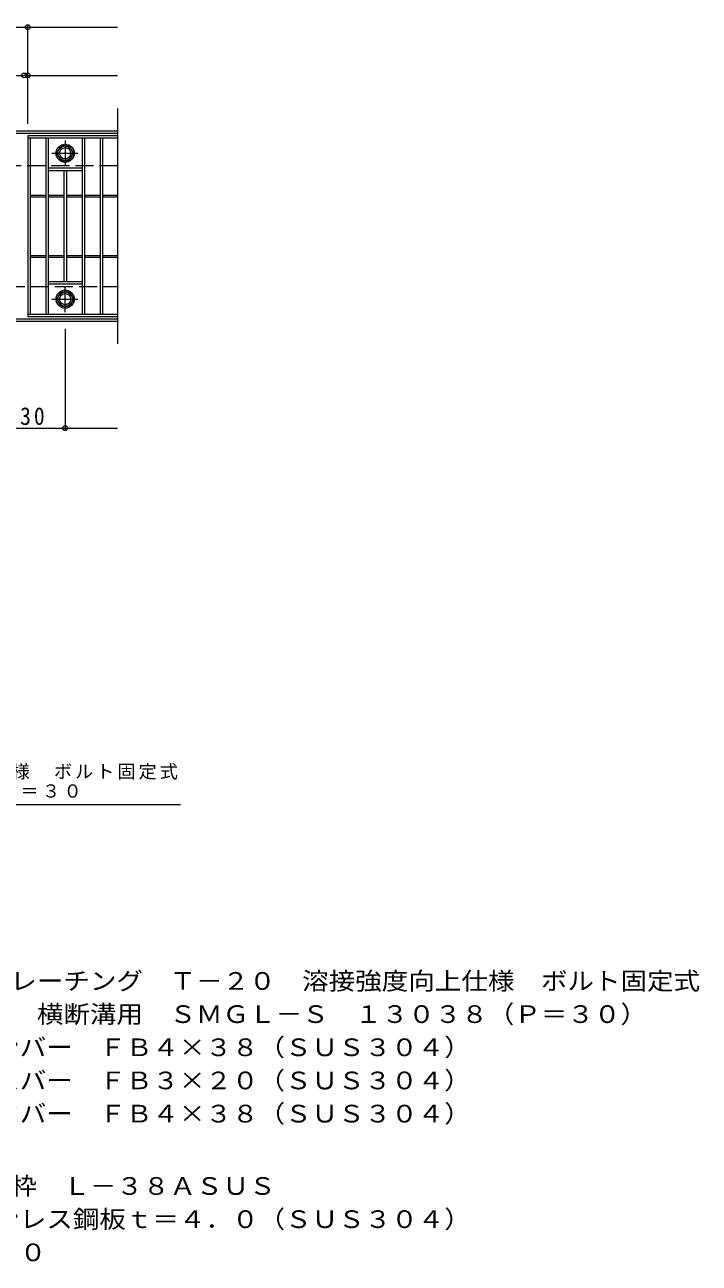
# Model space of a CAD drawing. Units: millimetres, scale not verified. Extents: x -1357 to 1685, y -1394 to 1172.
# Drawn here: x 567 to 1685, y -912 to 1142 of the extents above; entities that cross this region are included whole.
import ezdxf
from ezdxf.enums import TextEntityAlignment as Align

# ---------------------------------------------------------------- set-up
doc = ezdxf.new("R2010")
doc.units = ezdxf.units.MM
doc.header["$LTSCALE"] = 10
doc.header["$PDMODE"] = 32
doc.header["$PDSIZE"] = 8
doc.linetypes.add('CHAIN1', pattern=[8, 5, -1, 1, -1])
doc.linetypes.add('DASHED3', pattern=[4, 3, -1])
for name, color, linetype, lineweight in [('C-1', 2, 'Continuous', 9), ('C-2', 3, 'Continuous', 9), ('C-4', 7, 'Continuous', 9), ('C-8', 4, 'Continuous', 9), ('D-5', 7, 'Continuous', 9), ('F-5_F-5ﾚｲﾔ', 2, 'Continuous', 9)]:
    doc.layers.add(name, color=color, linetype=linetype, lineweight=lineweight)
doc.styles.add('ＭＳ ゴシック', font='')
doc.styles.get('ＭＳ ゴシック').set_extended_font_data('MS Gothic')

msp = doc.modelspace()

# ---------------------------------------------------------------- linework, layer by layer
at = {"layer": 'C-1'}
for p, q in [((-583.42, 965.9), (720.58, 965.9)), ((-583.42, 961.9), (720.58, 961.9)), ((720.58, 653.9), (-583.42, 653.9)), ((720.58, 649.9), (-583.42, 649.9))]:
    msp.add_line(p, q, dxfattribs=at)
at = {"layer": 'C-1', "linetype": 'DASHED3'}
for p, q in [((720.58, 907.9), (-583.42, 907.9)), ((-583.42, 707.9), (720.58, 707.9))]:
    msp.add_line(p, q, dxfattribs=at)
at = {"layer": 'C-2'}
for p, q in [((720.58, 1002.9), (720.58, 612.9)), ((571.58, 957.9), (571.58, 657.9)), ((720.58, 957.9), (571.58, 957.9)), ((720.58, 953.9), (571.58, 953.9)), ((575.58, 953.9), (575.58, 661.9)), ((601.58, 953.9), (601.58, 661.9)), ((605.58, 953.9), (605.58, 661.9)), ((661.58, 953.9), (661.58, 661.9)), ((665.58, 953.9), (665.58, 661.9)), ((691.58, 953.9), (691.58, 661.9)), ((695.58, 953.9), (695.58, 661.9)), ((661.58, 903.9), (605.58, 903.9)), ((661.58, 899.9), (605.58, 899.9)), ((631.58, 899.9), (631.58, 715.9)), ((635.58, 899.9), (635.58, 715.9)), ((575.58, 859.4), (601.58, 859.4)), ((575.58, 856.4), (601.58, 856.4)), ((605.58, 859.4), (631.58, 859.4)), ((605.58, 856.4), (631.58, 856.4)), ((635.58, 859.4), (661.58, 859.4)), ((635.58, 856.4), (661.58, 856.4)), ((665.58, 859.4), (691.58, 859.4)), ((665.58, 856.4), (691.58, 856.4)), ((695.58, 859.4), (720.58, 859.4)), ((695.58, 856.4), (720.58, 856.4)), ((575.58, 759.4), (601.58, 759.4)), ((575.58, 756.4), (601.58, 756.4)), ((605.58, 759.4), (631.58, 759.4)), ((605.58, 756.4), (631.58, 756.4)), ((635.58, 759.4), (661.58, 759.4)), ((635.58, 756.4), (661.58, 756.4)), ((665.58, 759.4), (691.58, 759.4)), ((665.58, 756.4), (691.58, 756.4)), ((695.58, 759.4), (720.58, 759.4)), ((695.58, 756.4), (720.58, 756.4)), ((661.58, 715.9), (605.58, 715.9)), ((661.58, 711.9), (605.58, 711.9)), ((571.58, 661.9), (720.58, 661.9)), ((571.58, 657.9), (720.58, 657.9))]:
    msp.add_line(p, q, dxfattribs=at)
for centre, start, end in [((630.58, 928.9), 142.80833, 217.19167), ((636.58, 928.9), 322.80833, 37.19167), ((630.58, 686.9), 142.80833, 217.19167), ((636.58, 686.9), 322.80833, 37.19167)]:
    msp.add_arc(centre, 12.5, start, end, dxfattribs=at)
at = {"layer": 'C-4'}
for p, q in [((-583.42, 1137.9), (720.58, 1137.9)), ((571.58, 977.9), (571.58, 1140.9)), ((-583.42, 1057.9), (720.58, 1057.9)), ((633.58, 637.9), (633.58, 469.9)), ((-583.42, 472.9), (720.58, 472.9))]:
    msp.add_line(p, q, dxfattribs=at)
for p in [(571.58, 1137.9), (565.58, 1057.9), (571.58, 1057.9), (633.58, 472.9)]:
    msp.add_point(p, dxfattribs=at)
at = {"layer": 'C-8', "linetype": 'CHAIN1'}
for p, q in [((633.58, 950.23), (633.58, 907.89)), ((611.31, 928.9), (654.56, 928.9)), ((633.58, 665.57), (633.58, 707.92)), ((611.31, 686.9), (654.56, 686.9))]:
    msp.add_line(p, q, dxfattribs=at)
at = {"layer": 'C-8'}
for points in [[(626.65, 916.91), (640.5, 916.91), (647.43, 928.9), (640.5, 940.9), (626.65, 940.9), (619.73, 928.9)], [(626.65, 698.9), (640.5, 698.9), (647.43, 686.9), (640.5, 674.91), (626.65, 674.91), (619.73, 686.9)]]:
    msp.add_lwpolyline(points, close=True, dxfattribs=at)
for centre, radius in [((633.58, 928.9), 15), ((633.58, 928.9), 12.07), ((633.58, 928.9), 9.25), ((633.58, 686.9), 15), ((633.58, 686.9), 12.07), ((633.58, 686.9), 9.25)]:
    msp.add_circle(centre, radius, dxfattribs=at)
at = {"layer": 'D-5'}
msp.add_line((-334.88, -150.96), (824.98, -150.96), dxfattribs=at)

# ---------------------------------------------------------------- texts
at = {"layer": 'C-4', "color": 2, "insert": (536.08, 477.9), "char_height": 29.33, "attachment_point": 7, "style": 'ＭＳ ゴシック'}
msp.add_mtext('\\T1.27;\\W0.9;130', dxfattribs=at)
at = {"layer": 'D-5', "char_height": 21.99, "attachment_point": 7, "style": 'ＭＳ ゴシック'}
for s, insert in [('\\T1.17;ステンレス製グレーチング\u3000Ｔ－２０\u3000溶接強度向上仕様\u3000ボルト固定式', (-332.47, -109.96)), ('\\T1.19;プレーンタイプ\u3000横断溝用\u3000ＳＭＧＬ－Ｓ(h=38)ピッチ＝３０', (-332.47, -145.53))]:
    msp.add_mtext(s, dxfattribs=dict(at, insert=insert))
at = {"layer": 'F-5_F-5ﾚｲﾔ', "style": 'ＭＳ ゴシック', "width": 1.1}
for s, p in [('ステンレス製グレーチング\u3000Ｔ－２０\u3000溶接強度向上仕様\u3000ボルト固定式', (234.57, -467.12)), ('プレーンタイプ\u3000横断溝用\u3000ＳＭＧＬ－Ｓ\u3000１３０３８（Ｐ＝３０）', (234.57, -522.12)), ('材質：メインバー\u3000ＦＢ４×３８（ＳＵＳ３０４）', (294.28, -577.12)), ('\u3000\u3000\u3000クロスバー\u3000ＦＢ３×２０（ＳＵＳ３０４）', (294.28, -632.12)), ('\u3000\u3000\u3000サイドバー\u3000ＦＢ４×３８（ＳＵＳ３０４）', (294.28, -687.12)), ('ステンレス製受枠\u3000Ｌ－３８ＡＳＵＳ', (234.57, -807.12)), ('材質：ステンレス鋼板ｔ＝４．０（ＳＵＳ３０４）', (294.28, -862.12)), ('定尺：２０００', (294.28, -917.12))]:
    msp.add_text(s, height=29.33, dxfattribs=at).set_placement(p, align=Align.BOTTOM_LEFT)

doc.saveas('drawing.dxf')
